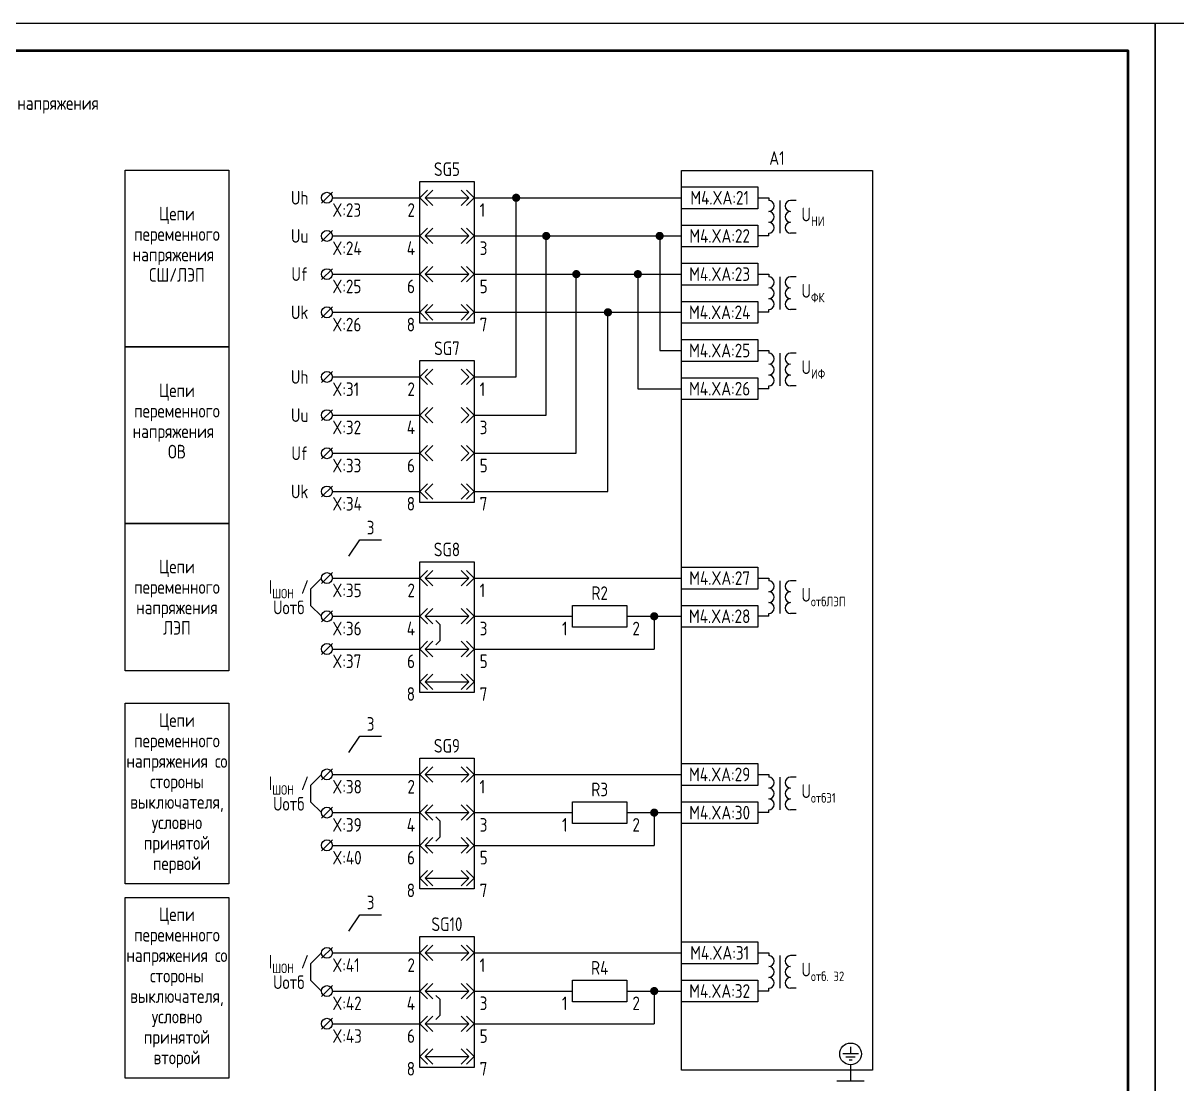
# Model space of a CAD drawing. Header units: millimetres. Extents: x -920 to 3495, y -90 to 589.
# Drawn here: x 212.5 to 424, y 102.5 to 297 of the extents above; entities that cross this region are included whole.
import ezdxf

# ---------------------------------------------------------------- set-up
doc = ezdxf.new("R2010")
doc.units = ezdxf.units.MM
doc.styles.add('Gost_type_A', font='GOST_0.TTF')

# ---------------------------------------------------------------- blocks, each defined once
blk = doc.blocks.new('Формат_А3')
blk.add_lwpolyline([(-420, 297), (0, 297), (0, 0), (-420, 0)], close=True)
at = {"lineweight": 50}
blk.add_lwpolyline([(-400, 292), (-5, 292), (-5, 5), (-400, 5)], close=True, dxfattribs=at)
blk = doc.blocks.new('БИ_разъем')
for p, q in [((0, 0), (1.41, 1.41)), ((0, 0), (1.41, 1.41)), ((0, 0), (1.41, -1.41)), ((0, 0), (1.41, -1.41)), ((1, 0), (2.41, 1.41)), ((1, 0), (2.41, -1.41)), ((1, 0), (9, 0)), ((9, 0), (7.59, 1.41)), ((9, 0), (7.59, -1.41)), ((10, 0), (8.59, 1.41)), ((10, 0), (8.59, 1.41)), ((10, 0), (8.59, -1.41)), ((10, 0), (8.59, -1.41))]:
    blk.add_line(p, q)
blk = doc.blocks.new('POINT')
at = {"const_width": 0.75}
blk.add_lwpolyline([(-0.375, 0, 1), (0.375, 0, 1)], format="xyb", close=True, dxfattribs=at)
blk = doc.blocks.new('БИ_перемычка')
for p, q in [((2.97, -0.79), (3.67, -1.5)), ((3.67, -1.5), (3.67, -4.5)), ((2.97, -5.21), (3.67, -4.5))]:
    blk.add_line(p, q)
blk = doc.blocks.new('БИ_разъем_холост')
for p, q in [((0, 0), (1.41, 1.41)), ((0, 0), (1.41, 1.41)), ((0, 0), (1.41, -1.41)), ((0, 0), (1.41, -1.41)), ((1, 0), (2.41, 1.41)), ((1, 0), (2.41, 1.41)), ((1, 0), (2.41, -1.41)), ((1, 0), (2.41, -1.41)), ((9, 0), (7.59, 1.41)), ((9, 0), (7.59, 1.41)), ((9, 0), (7.59, -1.41)), ((9, 0), (7.59, -1.41)), ((10, 0), (8.59, 1.41)), ((10, 0), (8.59, 1.41)), ((10, 0), (8.59, -1.41)), ((10, 0), (8.59, -1.41))]:
    blk.add_line(p, q)

msp = doc.modelspace()

# ---------------------------------------------------------------- linework, layer by layer
for p, q in [((269.17, 265.97), (267.17, 263.97)), ((269.18, 264.97), (285.17, 264.97)), ((295.17, 264.97), (333.17, 264.97)), ((302.86, 232.12), (302.86, 264.97)), ((269.17, 258.97), (267.17, 256.97)), ((269.18, 257.97), (285.17, 257.97)), ((295.17, 257.97), (333.17, 257.97)), ((308.37, 225.12), (308.37, 257.97)), ((269.17, 251.97), (267.17, 249.97)), ((269.18, 250.97), (285.17, 250.97)), ((295.17, 250.97), (333.17, 250.97)), ((313.89, 218.12), (313.89, 250.97)), ((269.17, 244.97), (267.17, 242.97)), ((269.18, 243.97), (285.17, 243.97)), ((295.17, 243.97), (333.17, 243.97)), ((319.69, 211.12), (319.69, 243.97)), ((269.17, 233.12), (267.17, 231.12)), ((269.18, 232.12), (285.17, 232.12)), ((295.17, 232.12), (302.86, 232.12)), ((269.17, 226.12), (267.17, 224.12)), ((269.18, 225.12), (285.17, 225.12)), ((295.17, 225.12), (308.37, 225.12)), ((269.17, 219.12), (267.17, 217.12)), ((269.18, 218.12), (285.17, 218.12)), ((295.17, 218.12), (313.89, 218.12)), ((269.17, 212.12), (267.17, 210.12)), ((269.18, 211.12), (285.17, 211.12)), ((295.17, 211.12), (319.69, 211.12)), ((272.17, 199.24), (274.17, 202.24)), ((274.17, 202.24), (278.17, 202.24)), ((267.17, 195.24), (265.17, 193.24)), ((269.17, 196.24), (267.17, 194.24)), ((269.18, 195.24), (285.17, 195.24)), ((295.17, 195.24), (333.17, 195.24)), ((265.17, 193.24), (265.17, 190.24)), ((265.17, 190.24), (267.17, 188.24)), ((269.17, 189.24), (267.17, 187.24)), ((269.18, 188.24), (285.17, 188.24)), ((295.17, 188.24), (313.17, 188.24)), ((323.17, 188.24), (333.17, 188.24)), ((328.17, 188.24), (328.17, 182.24)), ((269.17, 183.24), (267.17, 181.24)), ((269.18, 182.24), (285.17, 182.24)), ((295.17, 182.24), (328.17, 182.24)), ((272.17, 163.24), (274.17, 166.24)), ((274.17, 166.24), (278.17, 166.24)), ((267.17, 159.24), (265.17, 157.24)), ((269.17, 160.24), (267.17, 158.24)), ((269.18, 159.24), (285.17, 159.24)), ((295.17, 159.24), (333.17, 159.24)), ((265.17, 157.24), (265.17, 154.24)), ((265.17, 154.24), (267.17, 152.24)), ((269.17, 153.24), (267.17, 151.24)), ((269.18, 152.24), (285.17, 152.24)), ((295.17, 152.24), (313.17, 152.24)), ((323.17, 152.24), (333.17, 152.24)), ((328.17, 152.24), (328.17, 146.24)), ((269.17, 147.24), (267.17, 145.24)), ((269.18, 146.24), (285.17, 146.24)), ((295.17, 146.24), (328.17, 146.24)), ((272.17, 130.53), (274.17, 133.53)), ((274.17, 133.53), (278.17, 133.53)), ((269.17, 127.53), (267.17, 125.53)), ((267.17, 126.53), (265.17, 124.53)), ((269.18, 126.53), (285.17, 126.53)), ((295.17, 126.53), (333.17, 126.53)), ((265.17, 124.53), (265.17, 121.53)), ((265.17, 121.53), (267.17, 119.53)), ((269.17, 120.53), (267.17, 118.53)), ((269.18, 119.53), (285.17, 119.53)), ((295.17, 119.53), (313.17, 119.53)), ((323.17, 119.53), (333.17, 119.53)), ((328.17, 119.53), (328.17, 113.53)), ((269.17, 114.53), (267.17, 112.53)), ((269.18, 113.53), (285.17, 113.53)), ((295.17, 113.53), (328.17, 113.53))]:
    msp.add_line(p, q)
at = {"ltscale": 4}
for p, q in [((347.17, 264.97), (349.17, 264.97)), ((349.17, 264.97), (349.17, 264.47)), ((349.17, 264.97), (349.17, 264.47)), ((351.17, 264.47), (351.17, 260.47)), ((354.17, 264.47), (353.17, 264.47)), ((351.17, 262.47), (351.17, 258.47)), ((349.17, 257.97), (349.17, 258.47)), ((354.17, 258.47), (353.17, 258.47)), ((349.17, 257.97), (347.17, 257.97)), ((347.17, 250.97), (349.17, 250.97)), ((349.17, 250.97), (349.17, 250.47)), ((349.17, 250.97), (349.17, 250.47)), ((351.17, 250.47), (351.17, 246.47)), ((354.17, 250.47), (353.17, 250.47)), ((351.17, 248.47), (351.17, 244.47)), ((349.17, 243.97), (347.17, 243.97)), ((349.17, 243.97), (349.17, 244.47)), ((354.17, 244.47), (353.17, 244.47)), ((347.17, 195.24), (349.17, 195.24)), ((349.17, 195.24), (349.17, 194.74)), ((349.17, 195.24), (349.17, 194.74)), ((351.17, 194.74), (351.17, 190.74)), ((354.17, 194.74), (353.17, 194.74)), ((351.17, 192.74), (351.17, 188.74)), ((349.17, 188.24), (349.17, 188.74)), ((354.17, 188.74), (353.17, 188.74)), ((349.17, 188.24), (347.17, 188.24)), ((347.17, 159.24), (349.17, 159.24)), ((349.17, 159.24), (349.17, 158.74)), ((349.17, 159.24), (349.17, 158.74)), ((351.17, 158.74), (351.17, 154.74)), ((354.17, 158.74), (353.17, 158.74)), ((351.17, 156.74), (351.17, 152.74)), ((349.17, 152.24), (349.17, 152.74)), ((354.17, 152.74), (353.17, 152.74)), ((349.17, 152.24), (347.17, 152.24)), ((347.17, 126.53), (349.17, 126.53)), ((349.17, 126.53), (349.17, 126.03)), ((349.17, 126.53), (349.17, 126.03)), ((351.17, 126.03), (351.17, 122.03)), ((354.17, 126.03), (353.17, 126.03)), ((351.17, 124.03), (351.17, 120.03)), ((349.17, 119.53), (347.17, 119.53)), ((349.17, 119.53), (349.17, 120.03)), ((354.17, 120.03), (353.17, 120.03))]:
    msp.add_line(p, q, dxfattribs=at)
at = {"color": 5}
for p, q in [((329.17, 257.97), (329.17, 236.97)), ((325.17, 250.97), (325.17, 229.97)), ((329.17, 236.97), (333.17, 236.97)), ((325.17, 229.97), (333.17, 229.97))]:
    msp.add_line(p, q, dxfattribs=at)
at = {"color": 5, "ltscale": 4}
for p, q in [((347.17, 236.97), (349.17, 236.97)), ((349.17, 236.97), (349.17, 236.47)), ((349.17, 236.97), (349.17, 236.47)), ((351.17, 236.47), (351.17, 232.47)), ((354.17, 236.47), (353.17, 236.47)), ((351.17, 234.47), (351.17, 230.47)), ((349.17, 229.97), (347.17, 229.97)), ((349.17, 229.97), (349.17, 230.47)), ((354.17, 230.47), (353.17, 230.47))]:
    msp.add_line(p, q, dxfattribs=at)
at = {"ltscale": 4.32}
for p, q in [((365.6, 108), (362.75, 108)), ((364.17, 109.28), (364.17, 108)), ((365.03, 107.43), (363.32, 107.43)), ((364.46, 106.86), (363.89, 106.86)), ((364.17, 106), (364.17, 103)), ((366.67, 103), (361.67, 103))]:
    msp.add_line(p, q, dxfattribs=at)
for points in [[(250.17, 237.64), (231.17, 237.64), (231.17, 270.04), (250.17, 270.04)], [(333.17, 270), (368.17, 270), (368.17, 105), (333.17, 105)], [(285.17, 267.97), (295.17, 267.97), (295.17, 241.97), (285.17, 241.97)], [(333.17, 266.97), (347.17, 266.97), (347.17, 262.97), (333.17, 262.97)], [(333.17, 259.97), (347.17, 259.97), (347.17, 255.97), (333.17, 255.97)], [(333.17, 252.97), (347.17, 252.97), (347.17, 248.97), (333.17, 248.97)], [(333.17, 245.97), (347.17, 245.97), (347.17, 241.97), (333.17, 241.97)], [(250.17, 205.24), (231.17, 205.24), (231.17, 237.64), (250.17, 237.64)], [(285.17, 235.12), (295.17, 235.12), (295.17, 209.12), (285.17, 209.12)], [(250.17, 178.24), (231.17, 178.24), (231.17, 205.24), (250.17, 205.24)], [(285.17, 198.24), (295.17, 198.24), (295.17, 174.24), (285.17, 174.24)], [(333.17, 197.24), (347.17, 197.24), (347.17, 193.24), (333.17, 193.24)], [(313.17, 190.24), (323.17, 190.24), (323.17, 186.24), (313.17, 186.24)], [(333.17, 190.24), (347.17, 190.24), (347.17, 186.24), (333.17, 186.24)], [(250.17, 139.16), (231.17, 139.16), (231.17, 172.3), (250.17, 172.3)], [(285.17, 162.24), (295.17, 162.24), (295.17, 138.24), (285.17, 138.24)], [(333.17, 161.24), (347.17, 161.24), (347.17, 157.24), (333.17, 157.24)], [(313.17, 154.24), (323.17, 154.24), (323.17, 150.24), (313.17, 150.24)], [(333.17, 154.24), (347.17, 154.24), (347.17, 150.24), (333.17, 150.24)], [(250.17, 103.56), (231.17, 103.56), (231.17, 136.7), (250.17, 136.7)], [(285.17, 129.53), (295.17, 129.53), (295.17, 105.53), (285.17, 105.53)], [(333.17, 128.53), (347.17, 128.53), (347.17, 124.53), (333.17, 124.53)], [(313.17, 121.53), (323.17, 121.53), (323.17, 117.53), (313.17, 117.53)], [(333.17, 121.53), (347.17, 121.53), (347.17, 117.53), (333.17, 117.53)]]:
    msp.add_lwpolyline(points, close=True)
at = {"color": 5}
for points in [[(333.17, 238.97), (347.17, 238.97), (347.17, 234.97), (333.17, 234.97)], [(333.17, 231.97), (347.17, 231.97), (347.17, 227.97), (333.17, 227.97)]]:
    msp.add_lwpolyline(points, close=True, dxfattribs=at)
for centre, radius in [((268.17, 264.97), 1), ((268.17, 257.97), 1), ((268.17, 250.97), 1), ((268.17, 243.97), 1), ((268.17, 232.12), 1), ((268.17, 225.12), 1), ((268.17, 218.12), 1), ((268.17, 211.12), 1), ((268.17, 195.24), 1), ((268.17, 188.24), 1), ((268.17, 182.24), 1), ((268.17, 159.24), 1), ((268.17, 152.24), 1), ((268.17, 146.24), 1), ((268.17, 126.53), 1), ((268.17, 119.53), 1), ((268.17, 113.53), 1), ((364.17, 108), 2)]:
    msp.add_circle(centre, radius)
at = {"ltscale": 4}
for centre, start, end in [((349.17, 263.47), 270, 90), ((353.17, 263.47), 90, 270), ((353.17, 263.47), 90, 270), ((349.17, 261.47), 270, 90), ((353.17, 261.47), 90, 270), ((353.17, 261.47), 90, 270), ((349.17, 259.47), 270, 90), ((353.17, 259.47), 90, 270), ((349.17, 249.47), 270, 90), ((353.17, 249.47), 90, 270), ((353.17, 249.47), 90, 270), ((349.17, 247.47), 270, 90), ((353.17, 247.47), 90, 270), ((353.17, 247.47), 90, 270), ((349.17, 245.47), 270, 90), ((353.17, 245.47), 90, 270), ((349.17, 193.74), 270, 90), ((353.17, 193.74), 90, 270), ((353.17, 193.74), 90, 270), ((349.17, 191.74), 270, 90), ((353.17, 191.74), 90, 270), ((353.17, 191.74), 90, 270), ((349.17, 189.74), 270, 90), ((353.17, 189.74), 90, 270), ((349.17, 157.74), 270, 90), ((353.17, 157.74), 90, 270), ((353.17, 157.74), 90, 270), ((349.17, 155.74), 270, 90), ((353.17, 155.74), 90, 270), ((353.17, 155.74), 90, 270), ((349.17, 153.74), 270, 90), ((353.17, 153.74), 90, 270), ((349.17, 125.03), 270, 90), ((353.17, 125.03), 90, 270), ((353.17, 125.03), 90, 270), ((349.17, 123.03), 270, 90), ((353.17, 123.03), 90, 270), ((353.17, 123.03), 90, 270), ((349.17, 121.03), 270, 90), ((353.17, 121.03), 90, 270)]:
    msp.add_arc(centre, 1, start, end, dxfattribs=at)
at = {"color": 5, "ltscale": 4}
for centre, start, end in [((349.17, 235.47), 270, 90), ((353.17, 235.47), 90, 270), ((353.17, 235.47), 90, 270), ((349.17, 233.47), 270, 90), ((353.17, 233.47), 90, 270), ((353.17, 233.47), 90, 270), ((349.17, 231.47), 270, 90), ((353.17, 231.47), 90, 270)]:
    msp.add_arc(centre, 1, start, end, dxfattribs=at)

# ---------------------------------------------------------------- block references
at = {"color": 1}
for name, p in [('Формат_А3', (420, 0)), ('Формат_А3', (840, 0)), ('POINT', (302.86, 264.97)), ('POINT', (308.37, 257.97)), ('POINT', (329.17, 257.97)), ('POINT', (313.89, 250.97)), ('POINT', (325.17, 250.97)), ('POINT', (319.69, 243.97))]:
    msp.add_blockref(name, p, dxfattribs=at)
for name, p in [('БИ_разъем', (285.17, 264.97)), ('БИ_разъем', (285.17, 257.97)), ('БИ_разъем', (285.17, 250.97)), ('БИ_разъем', (285.17, 243.97)), ('БИ_разъем_холост', (285.17, 232.12)), ('БИ_разъем_холост', (285.17, 225.12)), ('БИ_разъем_холост', (285.17, 218.12)), ('БИ_разъем_холост', (285.17, 211.12)), ('БИ_разъем', (285.17, 195.24)), ('БИ_разъем', (285.17, 188.24)), ('POINT', (328.17, 188.24)), ('БИ_перемычка', (285.17, 188.24)), ('БИ_разъем', (285.17, 182.24)), ('БИ_разъем', (285.17, 176.24)), ('БИ_разъем', (285.17, 159.24)), ('БИ_разъем', (285.17, 152.24)), ('POINT', (328.17, 152.24)), ('БИ_перемычка', (285.17, 152.24)), ('БИ_разъем', (285.17, 146.24)), ('БИ_разъем', (285.17, 140.24)), ('БИ_разъем', (285.17, 126.53)), ('БИ_разъем', (285.17, 119.53)), ('БИ_перемычка', (285.17, 119.53)), ('POINT', (328.17, 119.53)), ('БИ_разъем', (285.17, 113.53)), ('БИ_разъем', (285.17, 107.53))]:
    msp.add_blockref(name, p)

# ---------------------------------------------------------------- texts
at = {"char_height": 2.5, "line_spacing_factor": 0.9, "style": 'Gost_type_A'}
for s, insert, width, attachment_point in [('Цепи переменного тока и напряжения', (201.53, 282), 197.5, 5), ('A1', (350.67, 271), 35, 8), ('SG5', (290.17, 268.97), 10, 8), ('Uh', (263.17, 264.97), 6, 5), ('Цепи переменного напряжения  СШ/ЛЭП', (240.67, 256.45), 19, 5), ('X:23', (269.17, 263.97), 8, 1), ('{\\T0.9;2}', (284.17, 263.97), 5, 3), ('{\\T0.9;1}', (296.17, 263.97), 5, 1), ('Uu', (263.17, 257.97), 6, 5), ('X:24', (269.17, 256.97), 8, 1), ('{\\T0.9;4}', (284.17, 256.97), 5, 3), ('{\\T0.9;3}', (296.17, 256.97), 5, 1), ('Uf', (263.17, 250.97), 6, 5), ('X:25', (269.17, 249.97), 8, 1), ('{\\T0.9;6}', (284.17, 249.97), 5, 3), ('{\\T0.9;5}', (296.17, 249.97), 5, 1), ('Uk', (263.17, 243.97), 6, 5), ('X:26', (269.17, 242.97), 8, 1), ('{\\T0.9;8}', (284.17, 242.97), 5, 3), ('{\\T0.9;7}', (296.17, 242.97), 5, 1), ('SG7', (290.17, 236.12), 10, 8), ('Uh', (263.17, 232.12), 6, 5), ('Цепи переменного напряжения  ОВ', (240.67, 224.05), 19, 5), ('X:31', (269.17, 231.12), 8, 1), ('{\\T0.9;2}', (284.17, 231.12), 5, 3), ('{\\T0.9;1}', (296.17, 231.12), 5, 1), ('Uu', (263.17, 225.12), 6, 5), ('X:32', (269.17, 224.12), 8, 1), ('{\\T0.9;4}', (284.17, 224.12), 5, 3), ('{\\T0.9;3}', (296.17, 224.12), 5, 1), ('Uf', (263.17, 218.12), 6, 5), ('X:33', (269.17, 217.12), 8, 1), ('{\\T0.9;6}', (284.17, 217.12), 5, 3), ('{\\T0.9;5}', (296.17, 217.12), 5, 1), ('Uk', (263.17, 211.12), 6, 5), ('X:34', (269.17, 210.12), 8, 1), ('{\\T0.9;8}', (284.17, 210.12), 5, 3), ('{\\T0.9;7}', (296.17, 210.12), 5, 1), ('3', (276.17, 203.24), 4, 8), ('SG8', (290.17, 199.24), 10, 8), ('Цепи переменного напряжения ЛЭП', (240.67, 191.74), 19, 5), ('\\A1;I{\\H0.7x;\\S^ ШОН;} / \\PUотб', (261.17, 191.74), 12, 5), ('X:35', (269.17, 194.24), 8, 1), ('{\\T0.9;2}', (284.17, 194.24), 5, 3), ('{\\T0.9;1}', (296.17, 194.24), 5, 1), ('R2', (318.17, 191.24), 10, 8), ('X:36', (269.17, 187.24), 8, 1), ('{\\T0.9;4}', (284.17, 187.24), 5, 3), ('{\\T0.9;3}', (296.17, 187.24), 5, 1), ('{\\T0.9;1}', (312.17, 187.24), 5, 3), ('{\\T0.9;2}', (324.17, 187.24), 5, 1), ('X:37', (269.17, 181.24), 8, 1), ('{\\T0.9;6}', (284.17, 181.24), 5, 3), ('{\\T0.9;5}', (296.17, 181.24), 5, 1), ('{\\T0.9;8}', (284.17, 175.24), 5, 3), ('{\\T0.9;7}', (296.17, 175.24), 5, 1), ('Цепи переменного напряжения со стороны выключателя, условно принятой первой', (240.67, 155.74), 19, 5), ('3', (276.17, 167.24), 4, 8), ('SG9', (290.17, 163.24), 10, 8), ('\\A1;I{\\H0.7x;\\S^ ШОН;} / \\PUотб', (261.17, 155.74), 12, 5), ('X:38', (269.17, 158.24), 8, 1), ('{\\T0.9;2}', (284.17, 158.24), 5, 3), ('{\\T0.9;1}', (296.17, 158.24), 5, 1), ('R3', (318.17, 155.24), 10, 8), ('X:39', (269.17, 151.24), 8, 1), ('{\\T0.9;4}', (284.17, 151.24), 5, 3), ('{\\T0.9;3}', (296.17, 151.24), 5, 1), ('{\\T0.9;1}', (312.17, 151.24), 5, 3), ('{\\T0.9;2}', (324.17, 151.24), 5, 1), ('X:40', (269.17, 145.24), 8, 1), ('{\\T0.9;6}', (284.17, 145.24), 5, 3), ('{\\T0.9;5}', (296.17, 145.24), 5, 1), ('{\\T0.9;8}', (284.17, 139.24), 5, 3), ('{\\T0.9;7}', (296.17, 139.24), 5, 1), ('3', (276.17, 134.53), 4, 8), ('Цепи переменного напряжения со стороны выключателя, условно принятой второй', (240.67, 120.14), 19, 5), ('SG10', (290.17, 130.53), 10, 8), ('\\A1;I{\\H0.7x;\\S^ ШОН;} / \\PUотб', (261.17, 123.03), 12, 5), ('X:41', (269.17, 125.53), 8, 1), ('{\\T0.9;2}', (284.17, 125.53), 5, 3), ('{\\T0.9;1}', (296.17, 125.53), 5, 1), ('R4', (318.17, 122.53), 10, 8), ('X:42', (269.17, 118.53), 8, 1), ('{\\T0.9;4}', (284.17, 118.53), 5, 3), ('{\\T0.9;3}', (296.17, 118.53), 5, 1), ('{\\T0.9;1}', (312.17, 118.53), 5, 3), ('{\\T0.9;2}', (324.17, 118.53), 5, 1), ('X:43', (269.17, 112.53), 8, 1), ('{\\T0.9;6}', (284.17, 112.53), 5, 3), ('{\\T0.9;5}', (296.17, 112.53), 5, 1), ('{\\T0.9;8}', (284.17, 106.53), 5, 3), ('{\\T0.9;7}', (296.17, 106.53), 5, 1)]:
    msp.add_mtext(s, dxfattribs=dict(at, insert=insert, width=width, attachment_point=attachment_point))
at = {"char_height": 2.5, "style": 'Gost_type_A'}
for s, insert, width, attachment_point in [('M4.XA:21', (340.17, 264.97), 14.018, 5), ('\\A1;U{\\H0.7x;\\S^ НИ;}', (355.17, 261.47), 12, 4), ('M4.XA:22', (340.17, 257.97), 14.018, 5), ('M4.XA:23', (340.17, 250.97), 14.018, 5), ('\\A1;U{\\H0.7x;\\S^ ФК;}', (355.17, 247.47), 12, 4), ('M4.XA:24', (340.17, 243.97), 14.018, 5), ('M4.XA:27', (340.17, 195.24), 14.018, 5), ('\\A1;U{\\H0.7x;\\S^ отбЛЭП;}', (355.17, 191.74), 12, 4), ('M4.XA:28', (340.17, 188.24), 14.018, 5), ('M4.XA:29', (340.17, 159.24), 14.018, 5), ('\\A1;U{\\H0.7x;\\S^ отбЭ1;}', (355.17, 155.74), 12, 4), ('M4.XA:30', (340.17, 152.24), 14.018, 5), ('M4.XA:31', (340.17, 126.53), 14.018, 5), ('\\A1;U{\\H0.7x;\\S^ отб. Э2;}', (355.17, 123.03), 12, 4), ('M4.XA:32', (340.17, 119.53), 14.018, 5)]:
    msp.add_mtext(s, dxfattribs=dict(at, insert=insert, width=width, attachment_point=attachment_point))
at = {"color": 5, "char_height": 2.5, "style": 'Gost_type_A'}
for s, insert, width, attachment_point in [('M4.XA:25', (340.17, 236.97), 14.018, 5), ('\\A1;U{\\H0.7x;\\S^ ИФ;}', (355.17, 233.47), 12, 4), ('M4.XA:26', (340.17, 229.97), 14.018, 5)]:
    msp.add_mtext(s, dxfattribs=dict(at, insert=insert, width=width, attachment_point=attachment_point))

doc.saveas('drawing.dxf')
